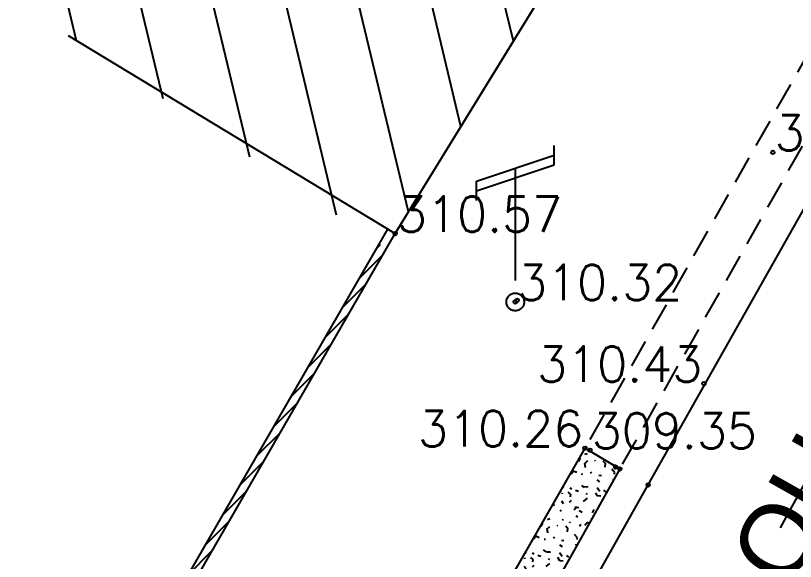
# Model space of a CAD drawing. Extents: x 524954 to 526204, y 9523489 to 9524010.
# Drawn here: x 526016.75 to 526038.78, y 9523926.45 to 9523941.86 of the extents above; entities that cross this region are included whole.
import ezdxf
from ezdxf.enums import TextEntityAlignment as Align

# ---------------------------------------------------------------- set-up
doc = ezdxf.new("R2010")
doc.units = 0
doc.header["$PDMODE"] = 33
doc.header["$PDSIZE"] = 0.1
doc.linetypes.add('AXES2', pattern=[28.575000000000003, 19.05, -3.175, 3.175, -3.175])
doc.linetypes.add('CACHE2', pattern=[4.762499999999999, 3.175, -1.5875])
for name, color, linetype in [('Axe_Route_Existante', 1, 'AXES2'), ('Bati', 6, 'Continuous'), ('Bati_H', 1, 'Continuous'), ('Bord_Route_Existante', 6, 'Continuous'), ('Caniveau', 5, 'CACHE2'), ('Cloture', 7, 'Continuous'), ('Murs', 1, 'Continuous'), ('Réseau_Electrique', 1, 'CACHE2'), ('TopoAlt', 3, 'Continuous'), ('TOPOJIS', 7, 'Continuous'), ('Toponomie', 7, 'CACHE2')]:
    doc.layers.add(name, color=color, linetype=linetype)
doc.styles.add('Simplex 1.0', font='Simplex.shx', dxfattribs={"width": 0.99, "height": 1})
doc.styles.get("Standard").update_dxf_attribs({"font": 'arial.ttf'})

# ---------------------------------------------------------------- blocks, each defined once
blk = doc.blocks.new('TCPOINT M')
at = {"color": 0}
blk.add_point((0, 0), dxfattribs=at)
at = {"layer": 'TopoAlt', "style": 'Simplex 1.0', "width": 0.99}
blk.add_attdef('ALT', (0.15, 0.15), '', height=1, dxfattribs=at)
blk = doc.blocks.new('e004')
at = {"color": 0}
blk.add_line((0, 3.777478), (0, 0.25), dxfattribs=at)
for points in [[(-1.096503, 3.137365), (-1.096503, 3.412949), (1.096503, 4.142007), (1.096503, 4.417591000000001)], [(-1.096503, 2.861781), (-1.096503, 3.137365), (1.096503, 3.866423), (1.096503, 4.142007)]]:
    blk.add_lwpolyline(points, dxfattribs=at)
blk.add_circle((0, 0), 0.25, dxfattribs=at)

msp = doc.modelspace()

# ---------------------------------------------------------------- hatches: boundary and pattern name
at = {"layer": 'Bati_H'}
h = msp.add_hatch(dxfattribs=at)
h.set_pattern_fill('_U', color=256, scale=2, angle=103.4351005486063, style=0, pattern_type=0)
h.set_pattern_definition([(103.4351005486062, (0, 0), (-1.945267444483138, -0.4646876041321125), [])])
h.paths.add_polyline_path([(526027.4740810788, 9523935.699720014), (526035.8581571217, 9523949.346566902), (526020.4817950276, 9523958.929268997), (526005.331920558, 9523970.032482816), (525997.8360732271, 9523957.831414955), (526013.0917733556, 9523948.45892393), (526011.3069973283, 9523945.553825617), (526018.2371633287, 9523941.296209244), (526027.4240810793, 9523935.149720015), (526027.6830908047, 9523935.571312813)])
at = {"layer": 'Caniveau', "linetype": 'ByBlock', "ltscale": 0.25}
h = msp.add_hatch(dxfattribs=at)
h.set_pattern_fill('HAIE', color=256, scale=1.5, angle=15, style=0)
h.set_pattern_definition([(124.29004622, (1.014315321132777, 0.277555445306221), (-15.29321808737699, 22.30173716473923), [0.09050849999999999, -31.69392165]), (176.565051177, (0.2734000339385614, 1.49029159024078), (-1.448888739434873, -0.3882285676520083), [0.09469499999999999, -4.648721490255]), (121.927513064, (0.178847027093413, 1.496014473826991), (-10.84252633718451, 17.28263934204195), [0.10269, -35.95975584045]), (126.250505507, (0.6317444681678392, 0.1692754200684016), (-4.838920317124224, 6.467986561876129), [0.1297425, -28.8400693737]), (43.4429286244, (0.2117214389516253, 0.960681985512507), (13.60840472778521, 12.96384668075138), [0.11664, -40.82539219185]), (98.65980825409997, (0.2291157726450721, 0.8459236757682408), (-0.3882285676543452, 1.448888739434066), [0.11607, -13.46700770721]), (43.07248693589999, (0.8390392026127553, 1.708241233763239), (16.11795363909942, 15.18919255559585), [0.07262550000000001, -25.4273745]), (84.4439547804, (1.253805200792975, 0.4080734297457855), (0.2842030364744699, 4.734894785961169), [0.07305, -12.74295561798]), (137.905242923, (1.256676198207919, 0.4796556019246414), (-4.062463181828207, 3.570209082991356), [0.086475, -30.28621009695]), (150, (1.292590392823972, 0.6264166406068485), (-1.44888873943453, -0.3882285676540293), [0.05441549999999999, -2.066904843555]), (171.250505507, (1.131025406112351, 1.543214680700125), (-25.89981980446587, 3.930564093628943), [0.116805, -40.85269585125]), (59.99999999999999, (0.9733558904969589, 1.487643256878097), (-0.3882285676540293, 1.44888873943453), [0.084633, -2.036687343555]), (63.36646066339999, (1.040991935162185, 1.284600230004374), (7.036392634826778, 14.30870988907014), [0.05141999999999999, -18.0109718682]), (49.6951535312, (1.117811766024614, 1.030939381456026), (11.77128742071937, 14.02450685250895), [0.06757499999999998, -23.64950745119999]), (143.290163192, (0.4227141131837672, 1.609964679275686), (-7.736697795975304, 5.69152942658283), [0.06918, -36.2419753107]), (87.2553283749, (0.7859440271918995, 0.8489961240320115), (1.601192687677162, 34.59315224109711), [0.11217, -39.2610442452]), (130.346175942, (0.7913368164340366, 0.9610086136221903), (-2.225345874747209, 2.509548911215834), [0.08988000000000002, -31.4458140624]), (130.016893478, (1.061386792617589, 0.6973176384955041), (-2.225345874735167, 2.509548911215426), [0.13194, -24.6974780358]), (56.18592516569999, (1.035971811837636, 0.6594494295075605), (1.060660171783924, 1.837117307092976), [0.045405, -15.89981371905]), (78.4349488229, (1.023218579898994, 0.4922618723296436), (-0.3882285676532607, 1.448888739433888), [0.0286695, -3.32543246625]), (146.185925166, (0.6371329119674484, 0.4463615322671519), (-1.83711730709853, 1.060660171774305), [0.090855, -15.85436371905]), (174.44395478, (0.679928983961016, 0.6170490053632213), (-4.734894785959185, 0.2842030365075261), [0.07305299999999998, -12.74295261798]), (34.7988763545, (0.3923339164462272, 0.6992705560124528), (14.38486186310108, 10.06606920187948), [0.05008499999999998, -39.80590576679999]), (131.565051177, (0.5082099809973721, 1.026786317334162), (-1.837117307086112, 1.060660171782422), [0.0286695, -3.32543246625]), (59.99999999999999, (0.6442621723715249, 1.195953445708119), (-0.3882285676540293, 1.44888873943453), [0.0362775, -2.085042843555]), (71.309932474, (0.8486815184965398, 1.126835943909941), (0.6724316041262121, 3.286006046519632), [0.0308685, -5.37745841319]), (146.185925166, (0.6099124859271146, 1.456692562626105), (-1.83711730709853, 1.060660171774305), [0.04546500000000001, -15.89975371905]), (15, (0.215939633061425, 1.222546553254025), (-0.388228567653781, 1.448888739433603), [0.07500000000000001, -1.425]), (161.309932474, (0.03295787337958653, 0.1739058225226952), (-3.286006046519632, 0.6724316041262121), [0.09235499999999999, -5.315971913189999]), (158.130102354, (-0.01632468332505549, 0.7048107033908727), (-5.123123353603653, 1.733091775919808), [0.106836, -7.393164000000001]), (51.3843518158, (-0.1784143205509716, 0.6658513090941064), (4.630869254773938, 5.899580488909486), [0.1008255, -35.30044566359999]), (151.73570459, (-0.1807600657553639, 0.9881047037072369), (-29.0056483458238, 15.52167400838734), [0.09986399999999998, -34.91798858999999]), (40.7099537808, (-0.2125501808166329, 1.33803023999266), (2.509548911212612, 2.225345874739596), [0.13764, -44.81233219125]), (142.405356631, (0.1864690861637321, 0.2945482386728236), (-19.53585877371486, 14.95326793622778), [0.0915, -32.0099018385]), (59.99999999999999, (0.256385042901609, 0.08328624185506335), (-0.3882285676540293, 1.44888873943453), [0.0423165, -2.079003843555]), (168.434948823, (0.157749665920437, 0.6497223708261787), (-1.44888873943321, -0.3882285676557894), [0.0381525, -3.31594946625]), (182.471192291, (0.3046722276069992, 0.2996658409378501), (-7.632672264822882, -0.4922540988550941), [0.11832, -13.710996685935]), (59.99999999999999, (0.03742917891176289, 1.019423394162598), (-0.3882285676540293, 1.44888873943453), [0.1060665, -2.015253843555])])
h.paths.add_polyline_path([(526032.835215851, 9523929.645360678), (526033.8198420584, 9523929.057525903), (526031.2570620168, 9523924.500507737), (526030.1999901365, 9523925.046585353)])
at = {"layer": 'Murs'}
h = msp.add_hatch(dxfattribs=at)
h.set_pattern_fill('_U', color=256, scale=0.25, angle=45, style=0, pattern_type=0)
h.set_pattern_definition([(45, (0, 0), (-0.1767766952966369, 0.1767766952966369), [])])
h.paths.add_polyline_path([(526027.23105084, 9523935.278866518), (526027.022814084, 9523935.418186909), (526013.0423931506, 9523911.208405143), (526005.0703280948, 9523898.196663292), (525997.1657582265, 9523884.971602943), (525997.3803492452, 9523884.84334268), (526005.2842156797, 9523898.067226121), (526013.2572626816, 9523911.080570672)])

# ---------------------------------------------------------------- linework, layer by layer
at = {"layer": 'Axe_Route_Existante', "ltscale": 0.5, "flags": 128}
msp.add_lwpolyline([(525586.6994329798, 9523773.004328996), (525594.4376207194, 9523777.105653688), (525618.222919203, 9523789.406515742), (525625.0128553103, 9523793.729600215), (525631.5954335497, 9523797.595753478), (525637.6323489802, 9523800.89798297), (525652.7907307955, 9523807.420480305), (525669.1057303152, 9523811.823330896), (525685.97868, 9523814.884401), (525693.0882418576, 9523815.653714428), (525707.454316, 9523816.694066), (525717.03943, 9523816.840212), (525725.2968344304, 9523816.64354332), (525729.697847, 9523816.377767), (525741.406081, 9523815.177263), (525741.840271146, 9523815.117078152), (525749.699282, 9523813.877241), (525775.1449523313, 9523809.302445306), (525803.4218756753, 9523804.201342238), (525817.0480007422, 9523801.681915868), (525827.8514053271, 9523799.771248806), (525839.0562496395, 9523798.428930856), (525854.6501098596, 9523797.376194758), (525870.1716189994, 9523796.814149376), (525884.2075280369, 9523797.019791646), (525899.003043352, 9523797.7885809), (525917.1248986027, 9523799.772640428), (525932.3411509093, 9523803.155710816), (525937.7466044513, 9523804.809102988), (525941.8027725002, 9523806.255947644), (525947.1408334523, 9523808.76829418), (525964.8479828739, 9523819.197635612), (525980.5409192368, 9523832.453444004), (525991.8173597015, 9523846.401484052), (526001.8957751633, 9523863.644989586), (526032.9684948795, 9523917.4721811), (526051.5301187788, 9523951.634139748), (526076.2593729221, 9523995.188209858)], dxfattribs=at)
at = {"layer": 'Bati'}
for p, q in [((526027.4740810788, 9523935.699720014), (526035.8581571217, 9523949.346566902)), ((526018.2371633287, 9523941.296209244), (526027.4740810788, 9523935.699720014, 310.57))]:
    msp.add_line(p, q, dxfattribs=at)
at = {"layer": 'Bord_Route_Existante', "flags": 128}
msp.add_lwpolyline([(525977.6211078167, 9523834.354150042), (525979.2240273049, 9523836.114120636), (525987.0970366162, 9523845.853887327), (525988.6735160066, 9523848.000761835), (525990.484549713, 9523850.842151916), (525993.2499273963, 9523855.43130175), (525997.1664382487, 9523862.35051507), (525998.8210580959, 9523865.296699265), (526004.2577409004, 9523874.895314485), (526013.1544897188, 9523890.734349437), (526018.580580154, 9523900.329368727), (526023.628446778, 9523909.305164358), (526030.0126377905, 9523920.501030408), (526032.0535735989, 9523924.033383433), (526034.6177289, 9523928.607769983), (526044.1870119993, 9523945.542115578), (526045.5123041132, 9523948.367845664), (526072.8168707853, 9523996.49840771), (526072.8168707853, 9523996.49840771), (526072.8168707853, 9523996.49840771)], dxfattribs=at)
at = {"layer": 'Caniveau', "ltscale": 0.25, "elevation": 311.16, "flags": 128}
msp.add_lwpolyline([(526043.9076958759, 9523949.244229816), (526032.835215851, 9523929.645360678), (526033.8198420584, 9523929.057525903), (526044.9066328526, 9523948.653603533)], dxfattribs=at)
at = {"layer": 'Caniveau', "linetype": 'ByBlock', "elevation": 310.26, "flags": 128}
msp.add_lwpolyline([(526032.835215851, 9523929.645360678), (526033.8198420584, 9523929.057525903), (526031.2570620168, 9523924.500507737), (526030.1999901365, 9523925.046585353), (526032.835215851, 9523929.645360678)], close=True, dxfattribs=at)
at = {"layer": 'Cloture', "elevation": 308.28, "flags": 128}
for points in [[(525997.3803492452, 9523884.84334268), (526005.2842156797, 9523898.067226121), (526013.2572626816, 9523911.080570672), (526027.4740810788, 9523935.699720014), (526035.8581571227, 9523949.3465669)], [(525997.1657582265, 9523884.971602943), (526005.0703280948, 9523898.196663292), (526013.0423931506, 9523911.208405143), (526027.263537636, 9523935.827284655)]]:
    msp.add_lwpolyline(points, dxfattribs=at)

# ---------------------------------------------------------------- block references
at = {"layer": 'Réseau_Electrique'}
msp.add_blockref('e004', (526030.865035963, 9523933.77156937), dxfattribs=at)
at = {"layer": 'TOPOJIS'}
ref = msp.add_blockref('TCPOINT M', (526038.1401996119, 9523937.993578618, 309.73), dxfattribs=at)
ref.add_attrib('ALT', '309.73', (526038.1901996119, 9523938.04357862, 309.73), dxfattribs={"layer": 'TopoAlt', "height": 1, "style": 'Simplex 1.0', "width": 0.99})
ref = msp.add_blockref('TCPOINT M', (526027.4740810788, 9523935.699720014, 310.57), dxfattribs=at)
ref.add_attrib('ALT', '310.57', (526027.5240810788, 9523935.749720015, 310.57), dxfattribs={"layer": 'TopoAlt', "height": 1, "style": 'Simplex 1.0', "width": 0.99})
ref = msp.add_blockref('TCPOINT M', (526030.865035963, 9523933.77156937, 310.32), dxfattribs=at)
ref.add_attrib('ALT', '310.32', (526030.9150359631, 9523933.82156937, 310.32), dxfattribs={"layer": 'TopoAlt', "height": 1, "style": 'Simplex 1.0', "width": 0.99})
for p in [(526030.9179519236, 9523933.818498528, 310.31), (526033.7004244288, 9523929.11107905, 309.33), (526033.8198420584, 9523929.057525903, 310.26), (526034.6177289, 9523928.607769983, 310.27)]:
    msp.add_blockref('TCPOINT M', p, dxfattribs=at)
ref = msp.add_blockref('TCPOINT M', (526036.1978195684, 9523931.468217373, 310.43), dxfattribs=at)
ref.add_attrib('ALT', '310.43', dxfattribs={"layer": 'TopoAlt', "height": 1, "style": 'Simplex 1.0', "width": 0.99}).set_placement((526036.1478195684, 9523931.518217374, 310.43), align=Align.RIGHT)
ref = msp.add_blockref('TCPOINT M', (526032.835215851, 9523929.645360678, 310.26), dxfattribs=at)
ref.add_attrib('ALT', '310.26', dxfattribs={"layer": 'TopoAlt', "height": 1, "style": 'Simplex 1.0', "width": 0.99}).set_placement((526032.7852158509, 9523929.69536068, 310.26), align=Align.RIGHT)
ref = msp.add_blockref('TCPOINT M', (526032.9754719491, 9523929.586481987, 309.35), dxfattribs=at)
ref.add_attrib('ALT', '309.35', (526033.0254719491, 9523929.636481987, 309.35), dxfattribs={"layer": 'TopoAlt', "height": 1, "style": 'Simplex 1.0', "width": 0.99})

# ---------------------------------------------------------------- texts
at = {"layer": 'Toponomie', "insert": (526020.427066725, 9523897.547565907), "char_height": 2, "width": 38.52035594754851, "attachment_point": 1, "rotation": 60.527875460533345}
msp.add_mtext('AVENUE FULBERT YOULOU', dxfattribs=at)

doc.saveas('drawing.dxf')
